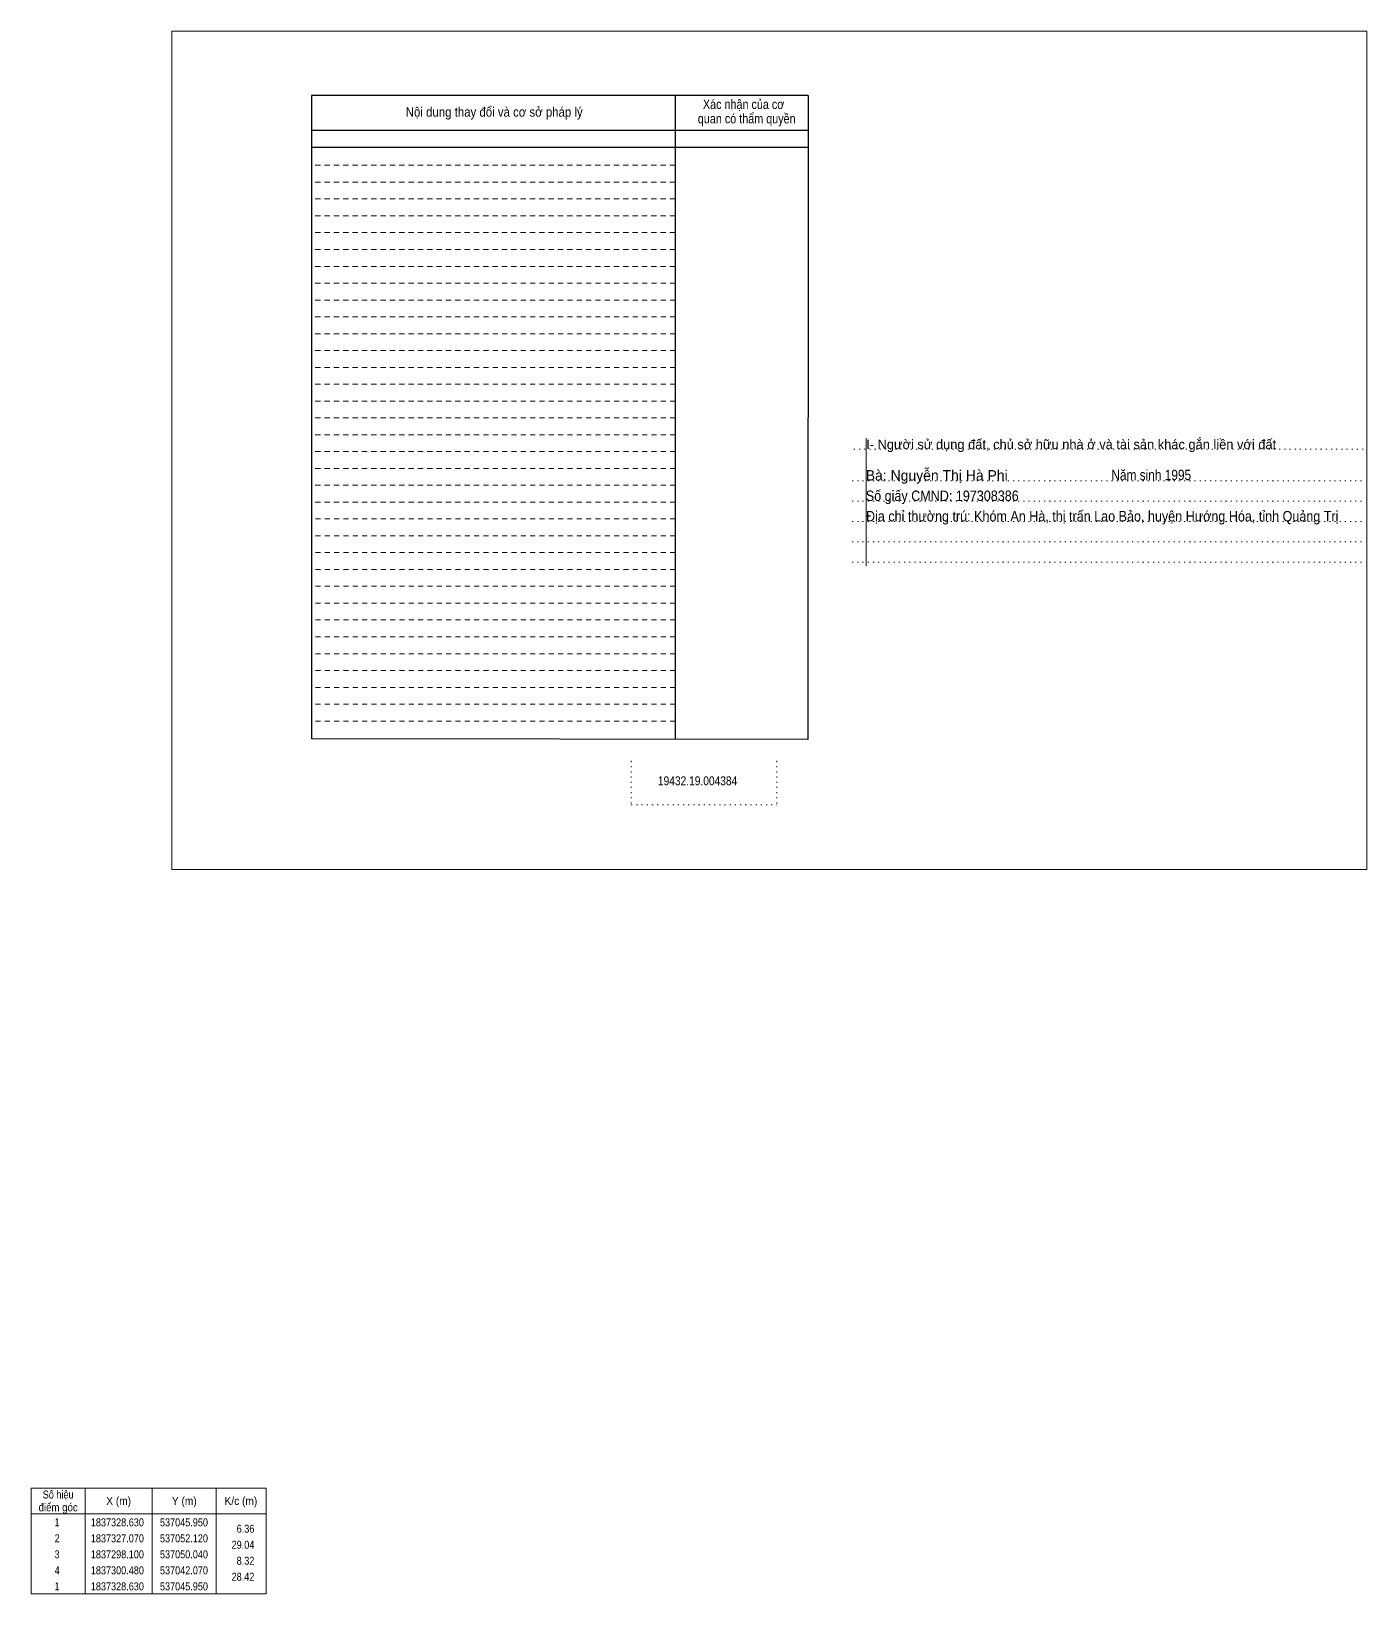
# Model space of a CAD drawing. Header units: metres. Extents: x 536866 to 537548, y 1837233 to 1837522.
# Drawn here: x 537144.9 to 537353.5, y 1837276.8 to 1837520.9 of the extents above; entities that cross this region are included whole.
import ezdxf
from ezdxf.enums import TextEntityAlignment as Align

# ---------------------------------------------------------------- set-up
doc = ezdxf.new("R2010")
doc.units = ezdxf.units.M
doc.header["$LTSCALE"] = 0.54
doc.linetypes.add('DOTTED', pattern=[1.5, 0.3, -1.2])
doc.linetypes.add('SHORT_DASHED', pattern=[2.7, 1.5, -1.2])
for name, color, linetype, lineweight in [('1', 7, 'DOTTED', 13), ('18', 7, 'Continuous', 25), ('2', 7, 'SHORT_DASHED', 13), ('28', 7, 'Continuous', 25)]:
    doc.layers.add(name, color=color, linetype=linetype, lineweight=lineweight)

msp = doc.modelspace()

# ---------------------------------------------------------------- linework, layer by layer
at = {"layer": '1', "linetype": 'Continuous'}
msp.add_line((537275.31, 1837457.31), (537275.31, 1837437.39), dxfattribs=at)
at = {"layer": '1'}
for p, q in [((537273.37, 1837455.58), (537353.44, 1837455.58)), ((537273.11, 1837450.67), (537353.19, 1837450.67)), ((537273.11, 1837447.49), (537353.19, 1837447.49)), ((537273.11, 1837444.3), (537353.19, 1837444.3)), ((537273.11, 1837441.12), (537353.19, 1837441.12)), ((537273.11, 1837437.94), (537353.19, 1837437.94)), ((537238.59, 1837406.89), (537238.59, 1837400.06)), ((537261.31, 1837406.89), (537261.31, 1837400.06)), ((537238.59, 1837400.06), (537261.31, 1837400.06))]:
    msp.add_line(p, q, dxfattribs=at)
at = {"layer": '1', "linetype": 'Continuous'}
for points in [[(537166.83, 1837389.93), (537353.47, 1837389.93), (537353.47, 1837520.9), (537166.83, 1837520.9)], [(537166.83, 1837520.9), (537353.47, 1837520.9), (537353.47, 1837389.93), (537166.83, 1837389.93)], [(537166.83, 1837389.93), (537353.47, 1837389.93), (537353.47, 1837520.9), (537166.83, 1837520.9)]]:
    msp.add_lwpolyline(points, close=True, dxfattribs=at)
at = {"layer": '2', "linetype": 'Continuous', "lineweight": 25}
for p, q in [((537266.21, 1837510.85), (537188.66, 1837510.85)), ((537188.66, 1837510.85), (537188.66, 1837410.33)), ((537245.44, 1837510.85), (537245.47, 1837410.24)), ((537266.21, 1837505.38), (537188.76, 1837505.38)), ((537266.21, 1837502.73), (537188.76, 1837502.73))]:
    msp.add_line(p, q, dxfattribs=at)
at = {"layer": '2'}
for p, q in [((537245.44, 1837499.96), (537188.64, 1837499.96)), ((537245.44, 1837497.33), (537188.64, 1837497.33)), ((537245.44, 1837497.33), (537188.66, 1837497.33)), ((537245.44, 1837494.7), (537188.66, 1837494.7)), ((537245.44, 1837492.06), (537188.66, 1837492.06)), ((537245.44, 1837489.44), (537188.66, 1837489.44)), ((537245.44, 1837486.79), (537188.66, 1837486.79)), ((537245.44, 1837484.17), (537188.66, 1837484.17)), ((537245.46, 1837481.56), (537188.66, 1837481.56)), ((537245.46, 1837478.91), (537188.66, 1837478.91)), ((537245.46, 1837476.26), (537188.66, 1837476.26)), ((537245.46, 1837473.65), (537188.66, 1837473.65)), ((537245.46, 1837471.01), (537188.66, 1837471.01)), ((537245.46, 1837468.38), (537188.66, 1837468.38)), ((537245.46, 1837465.76), (537188.66, 1837465.76)), ((537245.46, 1837463.12), (537188.66, 1837463.12)), ((537245.46, 1837460.5), (537188.66, 1837460.5)), ((537245.46, 1837457.86), (537188.66, 1837457.86)), ((537245.46, 1837455.22), (537188.66, 1837455.22)), ((537245.46, 1837452.59), (537188.66, 1837452.59)), ((537245.46, 1837449.96), (537188.66, 1837449.96)), ((537245.46, 1837447.33), (537188.66, 1837447.33)), ((537245.47, 1837444.71), (537188.66, 1837444.71)), ((537245.47, 1837442.09), (537188.66, 1837442.09)), ((537245.47, 1837439.44), (537188.66, 1837439.44)), ((537245.47, 1837436.8), (537188.66, 1837436.8)), ((537245.47, 1837434.18), (537188.66, 1837434.18)), ((537245.47, 1837431.56), (537188.66, 1837431.56)), ((537245.47, 1837428.93), (537188.66, 1837428.93)), ((537245.47, 1837426.28), (537188.66, 1837426.28)), ((537245.47, 1837423.65), (537188.66, 1837423.65)), ((537245.47, 1837421.01), (537188.66, 1837421.01)), ((537245.47, 1837418.39), (537188.66, 1837418.39)), ((537245.47, 1837415.77), (537188.66, 1837415.77)), ((537245.47, 1837413.13), (537188.66, 1837413.13))]:
    msp.add_line(p, q, dxfattribs=at)
at = {"layer": '2', "linetype": 'Continuous'}
for p, q in [((537153.28, 1837293.28), (537153.28, 1837276.78)), ((537163.78, 1837293.28), (537163.78, 1837276.78)), ((537173.78, 1837293.28), (537173.78, 1837276.78)), ((537144.88, 1837289.28), (537181.58, 1837289.28))]:
    msp.add_line(p, q, dxfattribs=at)
at = {"layer": '2', "linetype": 'Continuous', "lineweight": 25}
msp.add_lwpolyline([(537266.21, 1837510.85), (537266.17, 1837410.22), (537188.66, 1837410.33)], dxfattribs=at)
at = {"layer": '2', "linetype": 'Continuous'}
msp.add_lwpolyline([(537144.88, 1837293.28), (537181.58, 1837293.28), (537181.58, 1837276.78), (537144.88, 1837276.78)], close=True, dxfattribs=at)

# ---------------------------------------------------------------- texts
at = {"layer": '18', "width": 0.85}
msp.add_text('19432.19.004384', height=1.4, dxfattribs=at).set_placement((537248.955, 1837403.09), align=Align.CENTER)
at = {"layer": '2'}
for s, height, width, p in [('Nội dung thay đổi và cơ sở pháp lý', 1.483, 0.9, (537217.19, 1837507.55)), ('Nội dung thay đổi và cơ sở pháp lý', 1.483, 0.9, (537217.19, 1837507.55)), ('Xác nhận của cơ', 1.483, 0.85, (537256.145, 1837508.75)), ('Xác nhận của cơ', 1.483, 0.85, (537256.145, 1837508.75)), (' quan có thẩm quyền', 1.483, 0.85, (537256.395, 1837506.51)), (' quan có thẩm quyền', 1.483, 0.85, (537256.395, 1837506.51)), ('điểm góc', 1.25, 0.9, (537149.08, 1837289.66)), ('Số hiệu', 1.25, 0.85, (537149.08, 1837291.66)), ('X (m)', 1.25, 0.95, (537158.53, 1837290.66)), ('Y (m)', 1.25, 0.95, (537168.785, 1837290.66)), ('K/c (m)', 1.25, 0.95, (537177.625, 1837290.66)), (' 1', 1.25, 0.75, (537148.73, 1837287.31)), ('1837328.630', 1.25, 0.85, (537158.33, 1837287.31)), ('537045.950', 1.25, 0.85, (537168.73, 1837287.31)), (' 2', 1.25, 0.85, (537148.735, 1837284.81)), ('1837327.070', 1.25, 0.85, (537158.33, 1837284.81)), ('537052.120', 1.25, 0.85, (537168.73, 1837284.81)), (' 3', 1.25, 0.8, (537148.725, 1837282.31)), ('1837298.100', 1.25, 0.85, (537158.33, 1837282.31)), ('537050.040', 1.25, 0.85, (537168.73, 1837282.31)), (' 4', 1.25, 0.85, (537148.73, 1837279.81)), ('1837300.480', 1.25, 0.85, (537158.33, 1837279.81)), ('537042.070', 1.25, 0.85, (537168.73, 1837279.81)), (' 1', 1.25, 0.75, (537148.73, 1837277.31)), ('1837328.630', 1.25, 0.85, (537158.33, 1837277.31)), ('537045.950', 1.25, 0.85, (537168.73, 1837277.31))]:
    msp.add_text(s, height=height, dxfattribs=dict(at, width=width)).set_placement(p, align=Align.CENTER)
at = {"layer": '2', "width": 0.85}
for s, p in [('6.36', (537179.73, 1837286.31)), ('29.04', (537179.73, 1837283.81)), ('8.32', (537179.73, 1837281.31)), ('28.42', (537179.73, 1837278.81))]:
    msp.add_text(s, height=1.25, dxfattribs=at).set_placement(p, align=Align.RIGHT)
at = {"layer": '28'}
for s, height, p in [('I- Người sử dụng đất, chủ sở hữu nhà ở và tài sản khác gắn liền với đất', 1.5, (537275.28, 1837455.61)), ('Bà: Nguyễn Thị Hà Phi', 1.63, (537275.22, 1837450.7))]:
    msp.add_text(s, height=height, dxfattribs=at).set_placement(p)
for s, width, p in [('Năm sinh 1995', 0.85, (537313.58, 1837450.76)), ('Số giấy CMND: 197308386', 0.9, (537275.23, 1837447.51)), ('Địa chỉ thường trú: Khóm An Hà, thị trấn Lao Bảo, huyện Hướng Hóa, tỉnh Quảng Trị', 0.9, (537275.26, 1837444.32))]:
    msp.add_text(s, height=1.63, dxfattribs=dict(at, width=width)).set_placement(p)

doc.saveas('drawing.dxf')
